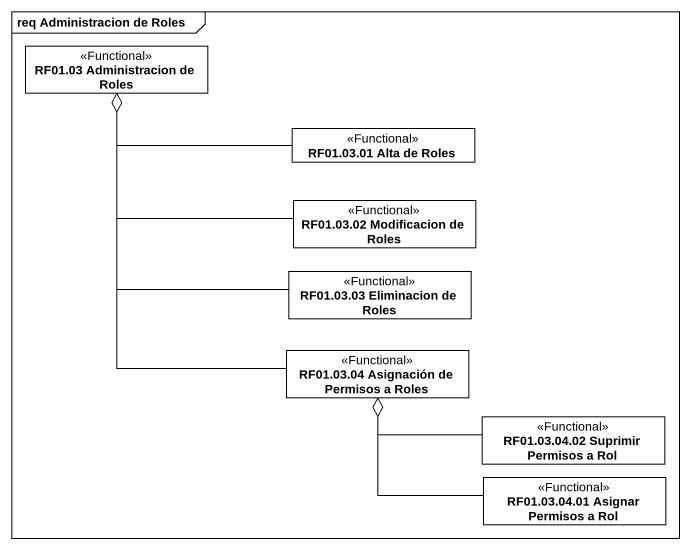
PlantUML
@startuml
mainframe req Administracion de Roles
hide circle
hide empty members
class "RF01.03 Administracion de Roles" as RF01_03_Administracion_de <<Functional>>
class "RF01.03.01 Alta de Roles" as RF01_03_01_Alta_de_Roles <<Functional>>
class "RF01.03.02 Modificacion de Roles" as RF01_03_02_Modificacion_de <<Functional>>
class "RF01.03.03 Eliminacion de Roles" as RF01_03_03_Eliminacion_de <<Functional>>
class "RF01.03.04 Asignación de Permisos a Roles" as RF01_03_04_Asignación_de <<Functional>>
class "RF01.03.04.02 Suprimir Permisos a Rol" as RF01_03_04_02_Suprimir <<Functional>>
class "RF01.03.04.01 Asignar Permisos a Rol" as RF01_03_04_01_Asignar <<Functional>>
RF01_03_01_Alta_de_Roles -left-o RF01_03_Administracion_de
RF01_03_02_Modificacion_de -left-o RF01_03_Administracion_de
RF01_03_03_Eliminacion_de -up-o RF01_03_Administracion_de
RF01_03_04_Asignación_de -up-o RF01_03_Administracion_de
RF01_03_04_02_Suprimir -left-o RF01_03_04_Asignación_de
RF01_03_04_01_Asignar -up-o RF01_03_04_Asignación_de
@enduml
